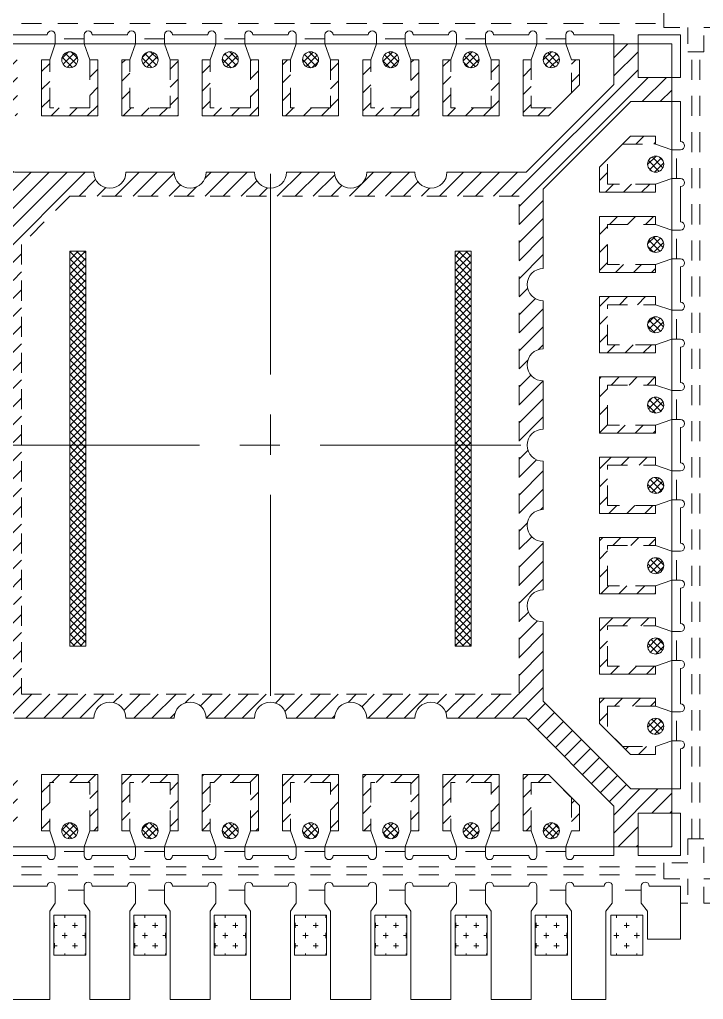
# Model space of a CAD drawing. Header units: millimetres. Extents: x 4859 to 4983, y 1620 to 1771.
# Drawn here: x 4891.48 to 4895.74, y 1688.02 to 1694.12 of the extents above; entities that cross this region are included whole.
import ezdxf

# ---------------------------------------------------------------- set-up
doc = ezdxf.new("R2010")
doc.units = ezdxf.units.MM
doc.linetypes.add('CENTER', pattern=[2, 1.25, -0.25, 0.25, -0.25])
doc.linetypes.add('HIDDEN', pattern=[0.375, 0.25, -0.125])
for name, color, linetype in [('1D', 4, 'Continuous'), ('2D', 4, 'Continuous'), ('EACH', 4, 'Continuous'), ('PKG', 2, 'Continuous'), ('PLATING', 3, 'Continuous'), ('中心线', 1, 'CENTER')]:
    doc.layers.add(name, color=color, linetype=linetype)

msp = doc.modelspace()

# ---------------------------------------------------------------- hatches: boundary and pattern name
at = {"layer": 'EACH', "lineweight": 5}
h = msp.add_hatch(dxfattribs=at)
h.set_pattern_fill('ANSI31', color=256, scale=0.025)
h.set_pattern_definition([(45, (179.42931, -76.6837), (-0.0561266008, 0.0561266008), [])])
h.paths.add_polyline_path([(4894.5957, 1693.0229), (4894.5957, 1689.9229), (4891.4957, 1689.9229), (4891.4957, 1692.7229), (4891.7957, 1693.0229)], flags=16)
h.paths.add_polyline_path([(4891.4707, 1693.8729), (4891.4207, 1693.8729), (4891.4207, 1693.5729), (4891.2639, 1693.5729), (4891.3139, 1693.5229), (4891.4707, 1693.5229)], flags=17)
h.paths.add_polyline_path([(4891.1207, 1693.716), (4891.1707, 1693.666), (4891.1707, 1693.8729), (4891.1207, 1693.8729)], flags=17)
h.paths.add_polyline_path([(4891.6707, 1693.5729), (4891.6707, 1693.8729), (4891.6207, 1693.8729), (4891.6207, 1693.5229), (4891.9707, 1693.5229), (4891.9707, 1693.8729), (4891.9207, 1693.8729), (4891.9207, 1693.5729)], flags=17)
h.paths.add_polyline_path([(4892.1707, 1693.5729), (4892.1707, 1693.8729), (4892.1207, 1693.8729), (4892.1207, 1693.5229), (4892.4707, 1693.5229), (4892.4707, 1693.8729), (4892.4207, 1693.8729), (4892.4207, 1693.5729)], flags=17)
h.paths.add_polyline_path([(4892.9707, 1693.5229), (4892.9707, 1693.8729), (4892.9207, 1693.8729), (4892.9207, 1693.5729), (4892.6707, 1693.5729), (4892.6707, 1693.8729), (4892.6207, 1693.8729), (4892.6207, 1693.5229)], flags=17)
h.paths.add_polyline_path([(4893.1707, 1693.5729), (4893.1707, 1693.8729), (4893.1207, 1693.8729), (4893.1207, 1693.5229), (4893.4707, 1693.5229), (4893.4707, 1693.8729), (4893.4207, 1693.8729), (4893.4207, 1693.5729)], flags=17)
h.paths.add_polyline_path([(4893.9707, 1693.5229), (4893.9707, 1693.8729), (4893.9207, 1693.8729), (4893.9207, 1693.5729), (4893.6707, 1693.5729), (4893.6707, 1693.8729), (4893.6207, 1693.8729), (4893.6207, 1693.5229)], flags=17)
h.paths.add_polyline_path([(4894.4707, 1693.5229), (4894.4707, 1693.8729), (4894.4207, 1693.8729), (4894.4207, 1693.5729), (4894.1707, 1693.5729), (4894.1707, 1693.8729), (4894.1207, 1693.8729), (4894.1207, 1693.5229)], flags=17)
h.paths.add_polyline_path([(4894.7775, 1693.5229), (4894.8275, 1693.5729), (4894.6707, 1693.5729), (4894.6707, 1693.8729), (4894.6207, 1693.8729), (4894.6207, 1693.5229)], flags=17)
h.paths.add_polyline_path([(4894.9707, 1693.8729), (4894.9207, 1693.8729), (4894.9207, 1693.666), (4894.9707, 1693.716)], flags=17)
h.paths.add_polyline_path([(4895.1457, 1693.2547), (4895.0957, 1693.2047), (4895.0957, 1693.0479), (4895.4457, 1693.0479), (4895.4457, 1693.0979), (4895.1457, 1693.0979)], flags=17)
h.paths.add_polyline_path([(4895.2889, 1693.3979), (4895.2389, 1693.3479), (4895.4457, 1693.3479), (4895.4457, 1693.3979)], flags=17)
h.paths.add_polyline_path([(4895.0957, 1692.5479), (4895.4457, 1692.5479), (4895.4457, 1692.5979), (4895.1457, 1692.5979), (4895.1457, 1692.8479), (4895.4457, 1692.8479), (4895.4457, 1692.8979), (4895.0957, 1692.8979)], flags=17)
h.paths.add_polyline_path([(4895.1457, 1692.3479), (4895.4457, 1692.3479), (4895.4457, 1692.3979), (4895.0957, 1692.3979), (4895.0957, 1692.0479), (4895.4457, 1692.0479), (4895.4457, 1692.0979), (4895.1457, 1692.0979)], flags=17)
h.paths.add_polyline_path([(4895.0957, 1691.5479), (4895.4457, 1691.5479), (4895.4457, 1691.5979), (4895.1457, 1691.5979), (4895.1457, 1691.8479), (4895.4457, 1691.8479), (4895.4457, 1691.8979), (4895.0957, 1691.8979)], flags=17)
h.paths.add_polyline_path([(4895.1457, 1691.3479), (4895.4457, 1691.3479), (4895.4457, 1691.3979), (4895.0957, 1691.3979), (4895.0957, 1691.0479), (4895.4457, 1691.0479), (4895.4457, 1691.0979), (4895.1457, 1691.0979)], flags=17)
h.paths.add_polyline_path([(4895.0957, 1690.5479), (4895.4457, 1690.5479), (4895.4457, 1690.5979), (4895.1457, 1690.5979), (4895.1457, 1690.8479), (4895.4457, 1690.8479), (4895.4457, 1690.8979), (4895.0957, 1690.8979)], flags=17)
h.paths.add_polyline_path([(4895.0957, 1690.0479), (4895.4457, 1690.0479), (4895.4457, 1690.0979), (4895.1457, 1690.0979), (4895.1457, 1690.3479), (4895.4457, 1690.3479), (4895.4457, 1690.3979), (4895.0957, 1690.3979)], flags=17)
h.paths.add_polyline_path([(4895.1457, 1689.8479), (4895.4457, 1689.8479), (4895.4457, 1689.8979), (4895.0957, 1689.8979), (4895.0957, 1689.741), (4895.1457, 1689.691)], flags=17)
h.paths.add_polyline_path([(4895.2389, 1689.5979), (4895.2889, 1689.5479), (4895.4457, 1689.5479), (4895.4457, 1689.5979)], flags=17)
h.paths.add_polyline_path([(4894.6207, 1689.4229), (4894.6207, 1689.0729), (4894.6707, 1689.0729), (4894.6707, 1689.3729), (4894.8275, 1689.3729), (4894.7775, 1689.4229)], flags=17)
h.paths.add_polyline_path([(4894.9707, 1689.2297), (4894.9207, 1689.2797), (4894.9207, 1689.0729), (4894.9707, 1689.0729)], flags=17)
h.paths.add_polyline_path([(4894.4207, 1689.3729), (4894.4207, 1689.0729), (4894.4707, 1689.0729), (4894.4707, 1689.4229), (4894.1207, 1689.4229), (4894.1207, 1689.0729), (4894.1707, 1689.0729), (4894.1707, 1689.3729)], flags=17)
h.paths.add_polyline_path([(4893.6207, 1689.4229), (4893.6207, 1689.0729), (4893.6707, 1689.0729), (4893.6707, 1689.3729), (4893.9207, 1689.3729), (4893.9207, 1689.0729), (4893.9707, 1689.0729), (4893.9707, 1689.4229)], flags=17)
h.paths.add_polyline_path([(4893.1207, 1689.4229), (4893.1207, 1689.0729), (4893.1707, 1689.0729), (4893.1707, 1689.3729), (4893.4207, 1689.3729), (4893.4207, 1689.0729), (4893.4707, 1689.0729), (4893.4707, 1689.4229)], flags=17)
h.paths.add_polyline_path([(4892.6207, 1689.4229), (4892.6207, 1689.0729), (4892.6707, 1689.0729), (4892.6707, 1689.3729), (4892.9207, 1689.3729), (4892.9207, 1689.0729), (4892.9707, 1689.0729), (4892.9707, 1689.4229)], flags=17)
h.paths.add_polyline_path([(4892.4207, 1689.3729), (4892.4207, 1689.0729), (4892.4707, 1689.0729), (4892.4707, 1689.4229), (4892.1207, 1689.4229), (4892.1207, 1689.0729), (4892.1707, 1689.0729), (4892.1707, 1689.3729)], flags=17)
h.paths.add_polyline_path([(4891.6207, 1689.4229), (4891.6207, 1689.0729), (4891.6707, 1689.0729), (4891.6707, 1689.3729), (4891.9207, 1689.3729), (4891.9207, 1689.0729), (4891.9707, 1689.0729), (4891.9707, 1689.4229)], flags=17)
h.paths.add_polyline_path([(4891.3139, 1689.4229), (4891.2639, 1689.3729), (4891.4207, 1689.3729), (4891.4207, 1689.0729), (4891.4707, 1689.0729), (4891.4707, 1689.4229)], flags=17)
h.paths.add_polyline_path([(4891.1707, 1689.2797), (4891.1207, 1689.2297), (4891.1207, 1689.0729), (4891.1707, 1689.0729)], flags=17)
h.paths.add_polyline_path([(4890.9457, 1689.8479), (4890.9457, 1689.691), (4890.9957, 1689.741), (4890.9957, 1689.8979), (4890.6457, 1689.8979), (4890.6457, 1689.8479)], flags=17)
h.paths.add_polyline_path([(4890.6457, 1689.5979), (4890.6457, 1689.5479), (4890.8025, 1689.5479), (4890.8525, 1689.5979)], flags=17)
h.paths.add_polyline_path([(4890.9957, 1690.3979), (4890.6457, 1690.3979), (4890.6457, 1690.3479), (4890.9457, 1690.3479), (4890.9457, 1690.0979), (4890.6457, 1690.0979), (4890.6457, 1690.0479), (4890.9957, 1690.0479)], flags=17)
h.paths.add_polyline_path([(4890.9957, 1690.8979), (4890.6457, 1690.8979), (4890.6457, 1690.8479), (4890.9457, 1690.8479), (4890.9457, 1690.5979), (4890.6457, 1690.5979), (4890.6457, 1690.5479), (4890.9957, 1690.5479)], flags=17)
h.paths.add_polyline_path([(4890.9957, 1691.3979), (4890.6457, 1691.3979), (4890.6457, 1691.3479), (4890.9457, 1691.3479), (4890.9457, 1691.0979), (4890.6457, 1691.0979), (4890.6457, 1691.0479), (4890.9957, 1691.0479)], flags=17)
h.paths.add_polyline_path([(4890.9457, 1691.5979), (4890.6457, 1691.5979), (4890.6457, 1691.5479), (4890.9957, 1691.5479), (4890.9957, 1691.8979), (4890.6457, 1691.8979), (4890.6457, 1691.8479), (4890.9457, 1691.8479)], flags=17)
h.paths.add_polyline_path([(4890.9957, 1692.3979), (4890.6457, 1692.3979), (4890.6457, 1692.3479), (4890.9457, 1692.3479), (4890.9457, 1692.0979), (4890.6457, 1692.0979), (4890.6457, 1692.0479), (4890.9957, 1692.0479)], flags=17)
h.paths.add_polyline_path([(4890.9457, 1692.5979), (4890.6457, 1692.5979), (4890.6457, 1692.5479), (4890.9957, 1692.5479), (4890.9957, 1692.8979), (4890.6457, 1692.8979), (4890.6457, 1692.8479), (4890.9457, 1692.8479)], flags=17)
h.paths.add_polyline_path([(4890.9457, 1693.0979), (4890.6457, 1693.0979), (4890.6457, 1693.0479), (4890.9957, 1693.0479), (4890.9957, 1693.2047), (4890.9457, 1693.2547)], flags=17)
h.paths.add_polyline_path([(4890.8525, 1693.3479), (4890.8025, 1693.3979), (4890.6457, 1693.3979), (4890.6457, 1693.3479)], flags=17)
h.paths.add_polyline_path([(4892.0382, 1690.2544), (4892.0382, 1692.6914), (4894.0532, 1692.6914), (4894.0532, 1690.2544)], flags=0)
h.paths.add_polyline_path([(4892.0382, 1692.6914), (4894.0532, 1692.6914), (4894.0532, 1690.2544), (4892.0382, 1690.2544)], flags=0)
edge = h.paths.add_edge_path()
edge.add_line((4890.9057, 1689.2268), (4891.4517, 1689.7729))
edge.add_line((4891.4517, 1689.7729), (4891.9457, 1689.7729))
edge.add_arc((4892.0457, 1689.7729), 0.1, 0, 180, ccw=False)
edge.add_line((4892.1457, 1689.7729), (4892.4457, 1689.7729))
edge.add_arc((4892.5457, 1689.7729), 0.1, 0, 180, ccw=False)
edge.add_line((4892.6457, 1689.7729), (4892.9457, 1689.7729))
edge.add_arc((4893.0457, 1689.7729), 0.1, 0, 180, ccw=False)
edge.add_line((4893.1457, 1689.7729), (4893.4457, 1689.7729))
edge.add_arc((4893.5457, 1689.7729), 0.1, 0, 180, ccw=False)
edge.add_line((4893.6457, 1689.7729), (4893.9457, 1689.7729))
edge.add_arc((4894.0457, 1689.7729), 0.1, 0, 180, ccw=False)
edge.add_line((4894.1457, 1689.7729), (4894.6396, 1689.7729))
edge.add_line((4894.6396, 1689.7729), (4895.1857, 1689.2268))
edge.add_line((4895.1857, 1689.2268), (4895.1857, 1688.9729))
edge.add_line((4895.1857, 1688.9729), (4895.3357, 1688.9729))
edge.add_line((4895.3357, 1688.9729), (4895.3357, 1689.1829))
edge.add_line((4895.3357, 1689.1829), (4895.5457, 1689.1829))
edge.add_line((4895.5457, 1689.1829), (4895.5457, 1689.3329))
edge.add_line((4895.5457, 1689.3329), (4895.2917, 1689.3329))
edge.add_line((4895.2917, 1689.3329), (4894.7457, 1689.8789))
edge.add_line((4894.7457, 1689.8789), (4894.7457, 1690.3729))
edge.add_arc((4894.7457, 1690.4729), 0.1, 90, 270, ccw=False)
edge.add_line((4894.7457, 1690.5729), (4894.7457, 1690.8729))
edge.add_arc((4894.7457, 1690.9729), 0.1, 90, 270, ccw=False)
edge.add_line((4894.7457, 1691.0729), (4894.7457, 1691.3729))
edge.add_arc((4894.7457, 1691.4729), 0.1, 90, 270, ccw=False)
edge.add_line((4894.7457, 1691.5729), (4894.7457, 1691.8729))
edge.add_arc((4894.7457, 1691.9729), 0.1, 90, 270, ccw=False)
edge.add_line((4894.7457, 1692.0729), (4894.7457, 1692.3729))
edge.add_arc((4894.7457, 1692.4729), 0.1, 90, 270, ccw=False)
edge.add_line((4894.7457, 1692.5729), (4894.7457, 1693.0668))
edge.add_line((4894.7457, 1693.0668), (4895.2917, 1693.6129))
edge.add_line((4895.2917, 1693.6129), (4895.5457, 1693.6129))
edge.add_line((4895.5457, 1693.6129), (4895.5457, 1693.7629))
edge.add_line((4895.5457, 1693.7629), (4895.3357, 1693.7629))
edge.add_line((4895.3357, 1693.7629), (4895.3357, 1693.9729))
edge.add_line((4895.3357, 1693.9729), (4895.1857, 1693.9729))
edge.add_line((4895.1857, 1693.9729), (4895.1857, 1693.7189))
edge.add_line((4895.1857, 1693.7189), (4894.6396, 1693.1729))
edge.add_line((4894.6396, 1693.1729), (4894.1457, 1693.1729))
edge.add_arc((4894.0457, 1693.1729), 0.1, -180, 0, ccw=False)
edge.add_line((4893.9457, 1693.1729), (4893.6457, 1693.1729))
edge.add_arc((4893.5457, 1693.1729), 0.1, -180, 0, ccw=False)
edge.add_line((4893.4457, 1693.1729), (4893.1457, 1693.1729))
edge.add_arc((4893.0457, 1693.1729), 0.1, -180, 0, ccw=False)
edge.add_line((4892.9457, 1693.1729), (4892.6457, 1693.1729))
edge.add_arc((4892.5457, 1693.1729), 0.1, -180, 0, ccw=False)
edge.add_line((4892.4457, 1693.1729), (4892.1457, 1693.1729))
edge.add_arc((4892.0457, 1693.1729), 0.1, -180, 0, ccw=False)
edge.add_line((4891.9457, 1693.1729), (4891.4517, 1693.1729))
edge.add_line((4891.4517, 1693.1729), (4890.9057, 1693.7189))
edge.add_line((4890.9057, 1693.7189), (4890.9057, 1693.9729))
edge.add_line((4890.9057, 1693.9729), (4890.7557, 1693.9729))
edge.add_line((4890.7557, 1693.9729), (4890.7557, 1693.7629))
edge.add_line((4890.7557, 1693.7629), (4890.5457, 1693.7629))
edge.add_line((4890.5457, 1693.7629), (4890.5457, 1693.6129))
edge.add_line((4890.5457, 1693.6129), (4890.7996, 1693.6129))
edge.add_line((4890.7996, 1693.6129), (4891.3457, 1693.0668))
edge.add_line((4891.3457, 1693.0668), (4891.3457, 1692.5729))
edge.add_arc((4891.3457, 1692.4729), 0.1, -90, 90, ccw=False)
edge.add_line((4891.3457, 1692.3729), (4891.3457, 1692.0729))
edge.add_arc((4891.3457, 1691.9729), 0.1, -90, 90, ccw=False)
edge.add_line((4891.3457, 1691.8729), (4891.3457, 1691.5729))
edge.add_arc((4891.3457, 1691.4729), 0.1, -90, 90, ccw=False)
edge.add_line((4891.3457, 1691.3729), (4891.3457, 1691.0729))
edge.add_arc((4891.3457, 1690.9729), 0.1, -90, 90, ccw=False)
edge.add_line((4891.3457, 1690.8729), (4891.3457, 1690.5729))
edge.add_arc((4891.3457, 1690.4729), 0.1, -90, 90, ccw=False)
edge.add_line((4891.3457, 1690.3729), (4891.3457, 1689.8789))
edge.add_line((4891.3457, 1689.8789), (4890.7996, 1689.3329))
edge.add_line((4890.7996, 1689.3329), (4890.5457, 1689.3329))
edge.add_line((4890.5457, 1689.3329), (4890.5457, 1689.1829))
edge.add_line((4890.5457, 1689.1829), (4890.7557, 1689.1829))
edge.add_line((4890.7557, 1689.1829), (4890.7557, 1688.9729))
edge.add_line((4890.7557, 1688.9729), (4890.9057, 1688.9729))
edge.add_line((4890.9057, 1688.9729), (4890.9057, 1689.2268))
h = msp.add_hatch(dxfattribs=at)
h.set_pattern_fill('ANSI37', color=6, scale=0.01)
h.set_pattern_definition([(45, (179.429307, -76.683703), (-0.0224506403, 0.0224506403), []), (135, (179.429307, -76.683703), (-0.0224506403, -0.0224506403), [])])
h.paths.add_polyline_path([(4891.3457, 1689.0729, 1), (4891.2457, 1689.0729, 1)])
h.paths.add_polyline_path([(4891.7457, 1689.0729, 1), (4891.8457, 1689.0729, 1)])
h.paths.add_polyline_path([(4892.3457, 1689.0729, 1), (4892.2457, 1689.0729, 1)])
h.paths.add_polyline_path([(4892.7457, 1689.0729, 1), (4892.8457, 1689.0729, 1)])
h.paths.add_polyline_path([(4893.3457, 1689.0729, 1), (4893.2457, 1689.0729, 1)])
h.paths.add_polyline_path([(4893.7457, 1689.0729, 1), (4893.8457, 1689.0729, 1)])
h.paths.add_polyline_path([(4894.2457, 1689.0729, 1), (4894.3457, 1689.0729, 1)])
h.paths.add_polyline_path([(4894.7457, 1689.0729, 1), (4894.8457, 1689.0729, 1)])
h.paths.add_polyline_path([(4895.3957, 1689.7229, 1), (4895.4957, 1689.7229, 1)])
h.paths.add_polyline_path([(4895.3957, 1690.2229, 1), (4895.4957, 1690.2229, 1)])
h.paths.add_polyline_path([(4895.4957, 1690.7229, 1), (4895.3957, 1690.7229, 1)])
h.paths.add_polyline_path([(4895.4957, 1691.2229, 1), (4895.3957, 1691.2229, 1)])
h.paths.add_polyline_path([(4895.3957, 1691.7229, 1), (4895.4957, 1691.7229, 1)])
h.paths.add_polyline_path([(4895.4957, 1692.2229, 1), (4895.3957, 1692.2229, 1)])
h.paths.add_polyline_path([(4895.4957, 1692.7229, 1), (4895.3957, 1692.7229, 1)])
h.paths.add_polyline_path([(4895.3957, 1693.2229, 1), (4895.4957, 1693.2229, 1)])
h.paths.add_polyline_path([(4894.8457, 1693.8729, 1), (4894.7457, 1693.8729, 1)])
h.paths.add_polyline_path([(4894.3457, 1693.8729, 1), (4894.2457, 1693.8729, 1)])
h.paths.add_polyline_path([(4893.7457, 1693.8729, 1), (4893.8457, 1693.8729, 1)])
h.paths.add_polyline_path([(4893.2457, 1693.8729, 1), (4893.3457, 1693.8729, 1)])
h.paths.add_polyline_path([(4892.7457, 1693.8729, 1), (4892.8457, 1693.8729, 1)])
h.paths.add_polyline_path([(4892.2457, 1693.8729, 1), (4892.3457, 1693.8729, 1)])
h.paths.add_polyline_path([(4891.7457, 1693.8729, 1), (4891.8457, 1693.8729, 1)])
h.paths.add_polyline_path([(4891.2457, 1693.8729, 1), (4891.3457, 1693.8729, 1)])
h.paths.add_polyline_path([(4890.6957, 1693.2229, 1), (4890.5957, 1693.2229, 1)])
h.paths.add_polyline_path([(4890.6957, 1692.7229, 1), (4890.5957, 1692.7229, 1)])
h.paths.add_polyline_path([(4890.6957, 1692.2229, 1), (4890.5957, 1692.2229, 1)])
h.paths.add_polyline_path([(4890.6957, 1691.7229, 1), (4890.5957, 1691.7229, 1)])
h.paths.add_polyline_path([(4890.6957, 1691.2229, 1), (4890.5957, 1691.2229, 1)])
h.paths.add_polyline_path([(4890.6957, 1690.7229, 1), (4890.5957, 1690.7229, 1)])
h.paths.add_polyline_path([(4890.6957, 1690.2229, 1), (4890.5957, 1690.2229, 1)])
h.paths.add_polyline_path([(4890.6957, 1689.7229, 1), (4890.5957, 1689.7229, 1)])
h = msp.add_hatch(dxfattribs=at)
h.set_pattern_fill('ANSI37', color=6, scale=0.01)
h.set_pattern_definition([(45, (-153.556344, -77.57952), (-0.0224506403, 0.0224506403), []), (135, (-153.556344, -77.57952), (-0.0224506403, -0.0224506403), [])])
h.paths.add_polyline_path([(4891.7957, 1692.6814), (4891.7957, 1690.2229), (4891.8957, 1690.2229), (4891.8957, 1692.6814)])
h.paths.add_polyline_path([(4894.1957, 1692.6814), (4894.1957, 1690.2229), (4894.2957, 1690.2229), (4894.2957, 1692.6814)])
at = {"layer": 'PLATING', "lineweight": 5}
h = msp.add_hatch(dxfattribs=at)
h.set_pattern_fill('CROSS', color=3, scale=0.01)
h.set_pattern_definition([(0, (347.81542, 12.401424), (0.0635, 0.0635), [0.03175, -0.09525]), (90, (347.831296, 12.38555), (-0.0635, 0.0635), [0.03175, -0.09525])])
h.paths.add_polyline_path([(4891.8957, 1688.5479), (4891.6957, 1688.5479), (4891.6957, 1688.2979), (4891.8957, 1688.2979)])
h = msp.add_hatch(dxfattribs=at)
h.set_pattern_fill('CROSS', color=3, scale=0.01)
h.set_pattern_definition([(0, (348.31542, 12.401424), (0.0635, 0.0635), [0.03175, -0.09525]), (90, (348.331296, 12.38555), (-0.0635, 0.0635), [0.03175, -0.09525])])
h.paths.add_polyline_path([(4892.3957, 1688.5479), (4892.1957, 1688.5479), (4892.1957, 1688.2979), (4892.3957, 1688.2979)])
h = msp.add_hatch(dxfattribs=at)
h.set_pattern_fill('CROSS', color=3, scale=0.01)
h.set_pattern_definition([(0, (348.81542, 12.401424), (0.0635, 0.0635), [0.03175, -0.09525]), (90, (348.831296, 12.38555), (-0.0635, 0.0635), [0.03175, -0.09525])])
h.paths.add_polyline_path([(4892.8957, 1688.5479), (4892.6957, 1688.5479), (4892.6957, 1688.2979), (4892.8957, 1688.2979)])
h = msp.add_hatch(dxfattribs=at)
h.set_pattern_fill('CROSS', color=3, scale=0.01)
h.set_pattern_definition([(0, (349.31542, 12.401424), (0.0635, 0.0635), [0.03175, -0.09525]), (90, (349.331296, 12.38555), (-0.0635, 0.0635), [0.03175, -0.09525])])
h.paths.add_polyline_path([(4893.3957, 1688.5479), (4893.1957, 1688.5479), (4893.1957, 1688.2979), (4893.3957, 1688.2979)])
h = msp.add_hatch(dxfattribs=at)
h.set_pattern_fill('CROSS', color=3, scale=0.01)
h.set_pattern_definition([(0, (349.81542, 12.401424), (0.0635, 0.0635), [0.03175, -0.09525]), (90, (349.831296, 12.38555), (-0.0635, 0.0635), [0.03175, -0.09525])])
h.paths.add_polyline_path([(4893.8957, 1688.5479), (4893.6957, 1688.5479), (4893.6957, 1688.2979), (4893.8957, 1688.2979)])
h = msp.add_hatch(dxfattribs=at)
h.set_pattern_fill('CROSS', color=3, scale=0.01)
h.set_pattern_definition([(0, (350.31542, 12.401424), (0.0635, 0.0635), [0.03175, -0.09525]), (90, (350.331296, 12.38555), (-0.0635, 0.0635), [0.03175, -0.09525])])
h.paths.add_polyline_path([(4894.3957, 1688.5479), (4894.1957, 1688.5479), (4894.1957, 1688.2979), (4894.3957, 1688.2979)])
h = msp.add_hatch(dxfattribs=at)
h.set_pattern_fill('CROSS', color=3, scale=0.01)
h.set_pattern_definition([(0, (350.81542, 12.401424), (0.0635, 0.0635), [0.03175, -0.09525]), (90, (350.831296, 12.38555), (-0.0635, 0.0635), [0.03175, -0.09525])])
h.paths.add_polyline_path([(4894.8957, 1688.5479), (4894.6957, 1688.5479), (4894.6957, 1688.2979), (4894.8957, 1688.2979)])
h = msp.add_hatch(dxfattribs=at)
h.set_pattern_fill('CROSS', color=3, scale=0.01)
h.set_pattern_definition([(0, (347.31542, 12.401424), (0.0635, 0.0635), [0.03175, -0.09525]), (90, (347.331296, 12.38555), (-0.0635, 0.0635), [0.03175, -0.09525])])
h.paths.add_polyline_path([(4895.3657, 1688.5479), (4895.1657, 1688.5479), (4895.1657, 1688.2979), (4895.3657, 1688.2979)])

# ---------------------------------------------------------------- linework, layer by layer
at = {"color": 0, "lineweight": 5}
for p, q in [((4891.6707, 1693.8729), (4891.7057, 1693.9729)), ((4891.9207, 1693.8729), (4891.8857, 1693.9729)), ((4892.1707, 1693.8729), (4892.2057, 1693.9729)), ((4892.4207, 1693.8729), (4892.3857, 1693.9729)), ((4892.6707, 1693.8729), (4892.7057, 1693.9729)), ((4892.9207, 1693.8729), (4892.8857, 1693.9729)), ((4893.1707, 1693.8729), (4893.2057, 1693.9729)), ((4893.4207, 1693.8729), (4893.3857, 1693.9729)), ((4893.6707, 1693.8729), (4893.7057, 1693.9729)), ((4893.9207, 1693.8729), (4893.8857, 1693.9729)), ((4894.1707, 1693.8729), (4894.2057, 1693.9729)), ((4894.4207, 1693.8729), (4894.3857, 1693.9729)), ((4894.6707, 1693.8729), (4894.7057, 1693.9729)), ((4894.9207, 1693.8729), (4894.8857, 1693.9729)), ((4891.6207, 1693.5229), (4891.6207, 1693.8729)), ((4891.9707, 1693.8729), (4891.9707, 1693.5229)), ((4892.1207, 1693.5229), (4892.1207, 1693.8729)), ((4892.4707, 1693.8729), (4892.4707, 1693.5229)), ((4892.6207, 1693.5229), (4892.6207, 1693.8729)), ((4892.9707, 1693.8729), (4892.9707, 1693.5229)), ((4893.1207, 1693.5229), (4893.1207, 1693.8729)), ((4893.4707, 1693.8729), (4893.4707, 1693.5229)), ((4893.6207, 1693.5229), (4893.6207, 1693.8729)), ((4893.9707, 1693.8729), (4893.9707, 1693.5229)), ((4894.1207, 1693.5229), (4894.1207, 1693.8729)), ((4894.4707, 1693.8729), (4894.4707, 1693.5229)), ((4894.6207, 1693.5229), (4894.6207, 1693.8729)), ((4894.9707, 1693.8729), (4894.9707, 1693.716)), ((4891.9707, 1693.5229), (4891.6207, 1693.5229)), ((4892.4707, 1693.5229), (4892.1207, 1693.5229)), ((4892.9707, 1693.5229), (4892.6207, 1693.5229)), ((4893.4707, 1693.5229), (4893.1207, 1693.5229)), ((4893.9707, 1693.5229), (4893.6207, 1693.5229)), ((4894.4707, 1693.5229), (4894.1207, 1693.5229)), ((4894.7775, 1693.5229), (4894.6207, 1693.5229)), ((4895.4457, 1693.3979), (4895.2889, 1693.3979)), ((4895.4457, 1693.3479), (4895.5457, 1693.3129)), ((4895.0957, 1693.2047), (4895.0957, 1693.0479)), ((4895.4457, 1693.0979), (4895.5457, 1693.1329)), ((4895.0957, 1693.0479), (4895.4457, 1693.0479)), ((4895.0957, 1692.8979), (4895.4457, 1692.8979)), ((4895.0957, 1692.5479), (4895.0957, 1692.8979)), ((4895.4457, 1692.8479), (4895.5457, 1692.8129)), ((4895.4457, 1692.5979), (4895.5457, 1692.6329)), ((4895.4457, 1692.5479), (4895.0957, 1692.5479)), ((4895.0957, 1692.3979), (4895.4457, 1692.3979)), ((4895.0957, 1692.0479), (4895.0957, 1692.3979)), ((4895.4457, 1692.3479), (4895.5457, 1692.3129)), ((4895.4457, 1692.0979), (4895.5457, 1692.1329)), ((4895.4457, 1692.0479), (4895.0957, 1692.0479)), ((4895.0957, 1691.8979), (4895.4457, 1691.8979)), ((4895.0957, 1691.5479), (4895.0957, 1691.8979)), ((4895.4457, 1691.8479), (4895.5457, 1691.8129)), ((4895.4457, 1691.5979), (4895.5457, 1691.6329)), ((4895.4457, 1691.5479), (4895.0957, 1691.5479)), ((4895.0957, 1691.3979), (4895.4457, 1691.3979)), ((4895.0957, 1691.0479), (4895.0957, 1691.3979)), ((4895.4457, 1691.3479), (4895.5457, 1691.3129)), ((4895.4457, 1691.0979), (4895.5457, 1691.1329)), ((4895.4457, 1691.0479), (4895.0957, 1691.0479)), ((4895.0957, 1690.8979), (4895.4457, 1690.8979)), ((4895.0957, 1690.5479), (4895.0957, 1690.8979)), ((4895.4457, 1690.8479), (4895.5457, 1690.8129)), ((4895.4457, 1690.5979), (4895.5457, 1690.6329)), ((4895.4457, 1690.5479), (4895.0957, 1690.5479)), ((4895.0957, 1690.3979), (4895.4457, 1690.3979)), ((4895.0957, 1690.0479), (4895.0957, 1690.3979)), ((4895.4457, 1690.3479), (4895.5457, 1690.3129)), ((4895.4457, 1690.0979), (4895.5457, 1690.1329)), ((4895.4457, 1690.0479), (4895.0957, 1690.0479)), ((4895.0957, 1689.8979), (4895.4457, 1689.8979)), ((4895.0957, 1689.741), (4895.0957, 1689.8979)), ((4895.4457, 1689.8479), (4895.5457, 1689.8129)), ((4895.4457, 1689.5979), (4895.5457, 1689.6329)), ((4895.4457, 1689.5479), (4895.2889, 1689.5479)), ((4891.6207, 1689.4229), (4891.6207, 1689.0729)), ((4891.9707, 1689.4229), (4891.6207, 1689.4229)), ((4891.9707, 1689.0729), (4891.9707, 1689.4229)), ((4892.1207, 1689.4229), (4892.1207, 1689.0729)), ((4892.4707, 1689.4229), (4892.1207, 1689.4229)), ((4892.4707, 1689.0729), (4892.4707, 1689.4229)), ((4892.6207, 1689.4229), (4892.6207, 1689.0729)), ((4892.9707, 1689.4229), (4892.6207, 1689.4229)), ((4892.9707, 1689.0729), (4892.9707, 1689.4229)), ((4893.1207, 1689.4229), (4893.1207, 1689.0729)), ((4893.4707, 1689.4229), (4893.1207, 1689.4229)), ((4893.4707, 1689.0729), (4893.4707, 1689.4229)), ((4893.6207, 1689.4229), (4893.6207, 1689.0729)), ((4893.9707, 1689.4229), (4893.6207, 1689.4229)), ((4893.9707, 1689.0729), (4893.9707, 1689.4229)), ((4894.1207, 1689.4229), (4894.1207, 1689.0729)), ((4894.4707, 1689.4229), (4894.1207, 1689.4229)), ((4894.4707, 1689.0729), (4894.4707, 1689.4229)), ((4894.6207, 1689.4229), (4894.6207, 1689.0729)), ((4894.7775, 1689.4229), (4894.6207, 1689.4229)), ((4894.9707, 1689.0729), (4894.9707, 1689.2297)), ((4891.6707, 1689.0729), (4891.7057, 1688.9729)), ((4891.9207, 1689.0729), (4891.8857, 1688.9729)), ((4892.1707, 1689.0729), (4892.2057, 1688.9729)), ((4892.4207, 1689.0729), (4892.3857, 1688.9729)), ((4892.6707, 1689.0729), (4892.7057, 1688.9729)), ((4892.9207, 1689.0729), (4892.8857, 1688.9729)), ((4893.1707, 1689.0729), (4893.2057, 1688.9729)), ((4893.4207, 1689.0729), (4893.3857, 1688.9729)), ((4893.6707, 1689.0729), (4893.7057, 1688.9729)), ((4893.9207, 1689.0729), (4893.8857, 1688.9729)), ((4894.1707, 1689.0729), (4894.2057, 1688.9729)), ((4894.4207, 1689.0729), (4894.3857, 1688.9729)), ((4894.6707, 1689.0729), (4894.7057, 1688.9729)), ((4894.9207, 1689.0729), (4894.8857, 1688.9729))]:
    msp.add_line(p, q, dxfattribs=at)
at = {"lineweight": 5}
for p, q in [((4891.7057, 1693.9729), (4891.7057, 1694.0279)), ((4891.8857, 1693.9729), (4891.8857, 1694.0279)), ((4892.2057, 1693.9729), (4892.2057, 1694.0279)), ((4892.3857, 1693.9729), (4892.3857, 1694.0279)), ((4892.7057, 1693.9729), (4892.7057, 1694.0279)), ((4892.8857, 1693.9729), (4892.8857, 1694.0279)), ((4893.2057, 1693.9729), (4893.2057, 1694.0279)), ((4893.3857, 1693.9729), (4893.3857, 1694.0279)), ((4893.7057, 1693.9729), (4893.7057, 1694.0279)), ((4893.8857, 1693.9729), (4893.8857, 1694.0279)), ((4894.2057, 1693.9729), (4894.2057, 1694.0279)), ((4894.3857, 1693.9729), (4894.3857, 1694.0279)), ((4894.7057, 1693.9729), (4894.7057, 1694.0279)), ((4894.8857, 1693.9729), (4894.8857, 1694.0279)), ((4895.1857, 1693.7189), (4895.1857, 1694.0279)), ((4895.3357, 1693.7629), (4895.3357, 1694.0279)), ((4895.3357, 1693.7629), (4895.6007, 1693.7629)), ((4894.6396, 1693.1729), (4895.1857, 1693.7189)), ((4894.7775, 1693.5229), (4894.9707, 1693.716)), ((4894.7457, 1693.0668), (4895.2917, 1693.6129)), ((4895.2917, 1693.6129), (4895.6007, 1693.6129)), ((4895.0957, 1693.2047), (4895.2889, 1693.3979)), ((4895.5457, 1693.3129), (4895.6007, 1693.3129)), ((4895.5457, 1693.1329), (4895.6007, 1693.1329)), ((4895.5457, 1692.8129), (4895.6007, 1692.8129)), ((4895.5457, 1692.6329), (4895.6007, 1692.6329)), ((4895.5457, 1692.3129), (4895.6007, 1692.3129)), ((4895.5457, 1692.1329), (4895.6007, 1692.1329)), ((4895.5457, 1691.8129), (4895.6007, 1691.8129)), ((4895.5457, 1691.6329), (4895.6007, 1691.6329)), ((4895.5457, 1691.3129), (4895.6007, 1691.3129)), ((4895.5457, 1691.1329), (4895.6007, 1691.1329)), ((4895.5457, 1690.8129), (4895.6007, 1690.8129)), ((4895.5457, 1690.6329), (4895.6007, 1690.6329)), ((4895.5457, 1690.3129), (4895.6007, 1690.3129)), ((4895.5457, 1690.1329), (4895.6007, 1690.1329)), ((4894.7457, 1689.8789), (4895.2917, 1689.3329)), ((4894.6396, 1689.7729), (4895.1857, 1689.2268)), ((4895.5457, 1689.8129), (4895.6007, 1689.8129)), ((4895.0957, 1689.741), (4895.2889, 1689.5479)), ((4895.5457, 1689.6329), (4895.6007, 1689.6329)), ((4894.7775, 1689.4229), (4894.9707, 1689.2297)), ((4895.2917, 1689.3329), (4895.6007, 1689.3329)), ((4895.1857, 1689.2268), (4895.1857, 1688.9179)), ((4895.3357, 1689.1829), (4895.3357, 1688.9179)), ((4895.3357, 1689.1829), (4895.6007, 1689.1829)), ((4891.7057, 1688.9729), (4891.7057, 1688.9179)), ((4891.8857, 1688.9729), (4891.8857, 1688.9179)), ((4892.2057, 1688.9729), (4892.2057, 1688.9179)), ((4892.3857, 1688.9729), (4892.3857, 1688.9179)), ((4892.7057, 1688.9729), (4892.7057, 1688.9179)), ((4892.8857, 1688.9729), (4892.8857, 1688.9179)), ((4893.2057, 1688.9729), (4893.2057, 1688.9179)), ((4893.3857, 1688.9729), (4893.3857, 1688.9179)), ((4893.7057, 1688.9729), (4893.7057, 1688.9179)), ((4893.8857, 1688.9729), (4893.8857, 1688.9179)), ((4894.2057, 1688.9729), (4894.2057, 1688.9179)), ((4894.3857, 1688.9729), (4894.3857, 1688.9179)), ((4894.7057, 1688.9729), (4894.7057, 1688.9179)), ((4894.8857, 1688.9729), (4894.8857, 1688.9179)), ((4891.7057, 1688.7279), (4891.7057, 1688.6229)), ((4891.8857, 1688.7279), (4891.8857, 1688.6229)), ((4892.2057, 1688.7279), (4892.2057, 1688.6229)), ((4892.3857, 1688.7279), (4892.3857, 1688.6229)), ((4892.7057, 1688.7279), (4892.7057, 1688.6229)), ((4892.8857, 1688.7279), (4892.8857, 1688.6229)), ((4893.2057, 1688.7279), (4893.2057, 1688.6229)), ((4893.3857, 1688.7279), (4893.3857, 1688.6229)), ((4893.7057, 1688.7279), (4893.7057, 1688.6229)), ((4893.8857, 1688.7279), (4893.8857, 1688.6229)), ((4894.2057, 1688.7279), (4894.2057, 1688.6229)), ((4894.3857, 1688.7279), (4894.3857, 1688.6229)), ((4894.7057, 1688.7279), (4894.7057, 1688.6229)), ((4894.8857, 1688.7279), (4894.8857, 1688.6229)), ((4895.1757, 1688.7279), (4895.1757, 1688.6229)), ((4895.3557, 1688.7279), (4895.3557, 1688.6229)), ((4891.7057, 1688.6229), (4891.6707, 1688.5729)), ((4891.8857, 1688.6229), (4891.9207, 1688.5729)), ((4892.2057, 1688.6229), (4892.1707, 1688.5729)), ((4892.3857, 1688.6229), (4892.4207, 1688.5729)), ((4892.7057, 1688.6229), (4892.6707, 1688.5729)), ((4892.8857, 1688.6229), (4892.9207, 1688.5729)), ((4893.2057, 1688.6229), (4893.1707, 1688.5729)), ((4893.3857, 1688.6229), (4893.4207, 1688.5729)), ((4893.7057, 1688.6229), (4893.6707, 1688.5729)), ((4893.8857, 1688.6229), (4893.9207, 1688.5729)), ((4894.2057, 1688.6229), (4894.1707, 1688.5729)), ((4894.3857, 1688.6229), (4894.4207, 1688.5729)), ((4894.7057, 1688.6229), (4894.6707, 1688.5729)), ((4894.8857, 1688.6229), (4894.9207, 1688.5729)), ((4895.1757, 1688.6229), (4895.1357, 1688.5729)), ((4895.3557, 1688.6229), (4895.3957, 1688.5729)), ((4891.6707, 1688.5729), (4891.6707, 1688.0229)), ((4891.9207, 1688.5729), (4891.9207, 1688.0229)), ((4892.1707, 1688.5729), (4892.1707, 1688.0229)), ((4892.4207, 1688.5729), (4892.4207, 1688.0229)), ((4892.6707, 1688.5729), (4892.6707, 1688.0229)), ((4892.9207, 1688.5729), (4892.9207, 1688.0229)), ((4893.1707, 1688.5729), (4893.1707, 1688.0229)), ((4893.4207, 1688.5729), (4893.4207, 1688.0229)), ((4893.6707, 1688.5729), (4893.6707, 1688.0229)), ((4893.9207, 1688.5729), (4893.9207, 1688.0229)), ((4894.1707, 1688.5729), (4894.1707, 1688.0229)), ((4894.4207, 1688.5729), (4894.4207, 1688.0229)), ((4894.6707, 1688.5729), (4894.6707, 1688.0229)), ((4894.9207, 1688.5729), (4894.9207, 1688.0229)), ((4895.1357, 1688.5729), (4895.1357, 1688.0229)), ((4895.3957, 1688.5729), (4895.3957, 1688.3979)), ((4895.6007, 1688.3979), (4895.3957, 1688.3979)), ((4891.6707, 1688.0229), (4891.4207, 1688.0229)), ((4892.1707, 1688.0229), (4891.9207, 1688.0229)), ((4892.6707, 1688.0229), (4892.4207, 1688.0229)), ((4893.1707, 1688.0229), (4892.9207, 1688.0229)), ((4893.6707, 1688.0229), (4893.4207, 1688.0229)), ((4894.1707, 1688.0229), (4893.9207, 1688.0229)), ((4894.6707, 1688.0229), (4894.4207, 1688.0229)), ((4895.1357, 1688.0229), (4894.9207, 1688.0229))]:
    msp.add_line(p, q, dxfattribs=at)
at = {"color": 0, "lineweight": 5}
for points in [[(4891.6557, 1694.0279), (4891.4357, 1694.0279)], [(4892.1557, 1694.0279), (4891.9357, 1694.0279)], [(4892.6557, 1694.0279), (4892.4357, 1694.0279)], [(4893.1557, 1694.0279), (4892.9357, 1694.0279)], [(4893.6557, 1694.0279), (4893.4357, 1694.0279)], [(4894.1557, 1694.0279), (4893.9357, 1694.0279)], [(4894.6557, 1694.0279), (4894.4357, 1694.0279)], [(4894.9357, 1694.0279), (4895.1857, 1694.0279)], [(4895.6007, 1693.7629), (4895.6007, 1694.0279), (4895.3357, 1694.0279)], [(4891.6707, 1693.8729), (4891.6207, 1693.8729)], [(4891.9707, 1693.8729), (4891.9207, 1693.8729)], [(4892.1707, 1693.8729), (4892.1207, 1693.8729)], [(4892.4707, 1693.8729), (4892.4207, 1693.8729)], [(4892.6707, 1693.8729), (4892.6207, 1693.8729)], [(4892.9707, 1693.8729), (4892.9207, 1693.8729)], [(4893.1707, 1693.8729), (4893.1207, 1693.8729)], [(4893.4707, 1693.8729), (4893.4207, 1693.8729)], [(4893.6707, 1693.8729), (4893.6207, 1693.8729)], [(4893.9707, 1693.8729), (4893.9207, 1693.8729)], [(4894.1707, 1693.8729), (4894.1207, 1693.8729)], [(4894.4707, 1693.8729), (4894.4207, 1693.8729)], [(4894.6707, 1693.8729), (4894.6207, 1693.8729)], [(4894.9707, 1693.8729), (4894.9207, 1693.8729)], [(4895.6007, 1693.3629), (4895.6007, 1693.6129)], [(4895.4457, 1693.3979), (4895.4457, 1693.3479)], [(4891.9457, 1693.1729), (4891.4517, 1693.1729)], [(4892.4457, 1693.1729), (4892.1457, 1693.1729)], [(4892.9457, 1693.1729), (4892.6457, 1693.1729)], [(4893.4457, 1693.1729), (4893.1457, 1693.1729)], [(4893.9457, 1693.1729), (4893.6457, 1693.1729)], [(4894.6396, 1693.1729), (4894.1457, 1693.1729)], [(4894.7457, 1692.5729), (4894.7457, 1693.0668)], [(4895.4457, 1693.0979), (4895.4457, 1693.0479)], [(4895.6007, 1692.8629), (4895.6007, 1693.0829)], [(4895.4457, 1692.8479), (4895.4457, 1692.8979)], [(4895.4457, 1692.5479), (4895.4457, 1692.5979)], [(4895.6007, 1692.3629), (4895.6007, 1692.5829)], [(4895.4457, 1692.3479), (4895.4457, 1692.3979)], [(4894.7457, 1692.0729), (4894.7457, 1692.3729)], [(4895.4457, 1692.0479), (4895.4457, 1692.0979)], [(4895.6007, 1691.8629), (4895.6007, 1692.0829)], [(4895.4457, 1691.8479), (4895.4457, 1691.8979)], [(4894.7457, 1691.5729), (4894.7457, 1691.8729)], [(4895.4457, 1691.5479), (4895.4457, 1691.5979)], [(4895.6007, 1691.3629), (4895.6007, 1691.5829)], [(4894.7457, 1691.0729), (4894.7457, 1691.3729)], [(4895.4457, 1691.3479), (4895.4457, 1691.3979)], [(4895.4457, 1691.0479), (4895.4457, 1691.0979)], [(4895.6007, 1690.8629), (4895.6007, 1691.0829)], [(4894.7457, 1690.5729), (4894.7457, 1690.8729)], [(4895.4457, 1690.8479), (4895.4457, 1690.8979)], [(4895.4457, 1690.5479), (4895.4457, 1690.5979)], [(4895.6007, 1690.3629), (4895.6007, 1690.5829)], [(4894.7457, 1689.8789), (4894.7457, 1690.3729)], [(4895.4457, 1690.3479), (4895.4457, 1690.3979)], [(4895.4457, 1690.0479), (4895.4457, 1690.0979)], [(4895.6007, 1689.8629), (4895.6007, 1690.0829)], [(4895.4457, 1689.8479), (4895.4457, 1689.8979)], [(4891.9457, 1689.7729), (4891.4517, 1689.7729)], [(4892.4457, 1689.7729), (4892.1457, 1689.7729)], [(4892.9457, 1689.7729), (4892.6457, 1689.7729)], [(4893.4457, 1689.7729), (4893.1457, 1689.7729)], [(4893.9457, 1689.7729), (4893.6457, 1689.7729)], [(4894.6396, 1689.7729), (4894.1457, 1689.7729)], [(4895.4457, 1689.5479), (4895.4457, 1689.5979)], [(4895.6007, 1689.5829), (4895.6007, 1689.3329)], [(4895.6007, 1689.1829), (4895.6007, 1688.9179), (4895.3357, 1688.9179)], [(4891.6707, 1689.0729), (4891.6207, 1689.0729)], [(4891.9707, 1689.0729), (4891.9207, 1689.0729)], [(4892.1707, 1689.0729), (4892.1207, 1689.0729)], [(4892.4707, 1689.0729), (4892.4207, 1689.0729)], [(4892.6707, 1689.0729), (4892.6207, 1689.0729)], [(4892.9707, 1689.0729), (4892.9207, 1689.0729)], [(4893.1707, 1689.0729), (4893.1207, 1689.0729)], [(4893.4707, 1689.0729), (4893.4207, 1689.0729)], [(4893.6707, 1689.0729), (4893.6207, 1689.0729)], [(4893.9707, 1689.0729), (4893.9207, 1689.0729)], [(4894.1707, 1689.0729), (4894.1207, 1689.0729)], [(4894.4707, 1689.0729), (4894.4207, 1689.0729)], [(4894.6707, 1689.0729), (4894.6207, 1689.0729)], [(4894.9707, 1689.0729), (4894.9207, 1689.0729)], [(4891.6557, 1688.9179), (4891.4357, 1688.9179)], [(4892.1557, 1688.9179), (4891.9357, 1688.9179)], [(4892.6557, 1688.9179), (4892.4357, 1688.9179)], [(4893.1557, 1688.9179), (4892.9357, 1688.9179)], [(4893.6557, 1688.9179), (4893.4357, 1688.9179)], [(4894.1557, 1688.9179), (4893.9357, 1688.9179)], [(4894.6557, 1688.9179), (4894.4357, 1688.9179)], [(4894.9357, 1688.9179), (4895.1857, 1688.9179)]]:
    msp.add_lwpolyline(points, dxfattribs=at)
at = {"lineweight": 5}
for points in [[(4891.6557, 1688.7279), (4891.4357, 1688.7279)], [(4892.1557, 1688.7279), (4891.9357, 1688.7279)], [(4892.6557, 1688.7279), (4892.4357, 1688.7279)], [(4893.1557, 1688.7279), (4892.9357, 1688.7279)], [(4893.6557, 1688.7279), (4893.4357, 1688.7279)], [(4894.1557, 1688.7279), (4893.9357, 1688.7279)], [(4894.6557, 1688.7279), (4894.4357, 1688.7279)], [(4895.1257, 1688.7279), (4894.9357, 1688.7279)], [(4895.6007, 1688.3979), (4895.6007, 1688.7279), (4895.4057, 1688.7279)]]:
    msp.add_lwpolyline(points, dxfattribs=at)
for centre in [(4891.7957, 1693.8729), (4892.2957, 1693.8729), (4892.7957, 1693.8729), (4893.2957, 1693.8729), (4893.7957, 1693.8729), (4894.2957, 1693.8729), (4894.7957, 1693.8729), (4895.4457, 1693.2229), (4895.4457, 1692.7229), (4895.4457, 1692.2229), (4895.4457, 1691.7229), (4895.4457, 1691.2229), (4895.4457, 1690.7229), (4895.4457, 1690.2229), (4895.4457, 1689.7229), (4891.7957, 1689.0729), (4892.2957, 1689.0729), (4892.7957, 1689.0729), (4893.2957, 1689.0729), (4893.7957, 1689.0729), (4894.2957, 1689.0729), (4894.7957, 1689.0729)]:
    msp.add_circle(centre, 0.05, dxfattribs=at)
for centre, radius, start, end in [((4891.6807, 1694.0279), 0.025, 0, 180), ((4891.9107, 1694.0279), 0.025, 0, 180), ((4892.1807, 1694.0279), 0.025, 0, 180), ((4892.4107, 1694.0279), 0.025, 0, 180), ((4892.6807, 1694.0279), 0.025, 0, 180), ((4892.9107, 1694.0279), 0.025, 0, 180), ((4893.1807, 1694.0279), 0.025, 0, 180), ((4893.4107, 1694.0279), 0.025, 0, 180), ((4893.6807, 1694.0279), 0.025, 0, 180), ((4893.9107, 1694.0279), 0.025, 0, 180), ((4894.1807, 1694.0279), 0.025, 0, 180), ((4894.4107, 1694.0279), 0.025, 0, 180), ((4894.6807, 1694.0279), 0.025, 0, 180), ((4894.9107, 1694.0279), 0.025, 0, 180), ((4895.6007, 1693.3379), 0.025, 270, 90), ((4892.0457, 1693.1729), 0.1, 180, 0), ((4892.5457, 1693.1729), 0.1, 180, 0), ((4893.0457, 1693.1729), 0.1, 180, 0), ((4893.5457, 1693.1729), 0.1, 180, 0), ((4894.0457, 1693.1729), 0.1, 180, 0), ((4895.6007, 1693.1079), 0.025, 270, 90), ((4895.6007, 1692.8379), 0.025, 270, 90), ((4895.6007, 1692.6079), 0.025, 270, 90), ((4894.7457, 1692.4729), 0.1, 90, 270), ((4895.6007, 1692.3379), 0.025, 270, 90), ((4895.6007, 1692.1079), 0.025, 270, 90), ((4894.7457, 1691.9729), 0.1, 90, 270), ((4895.6007, 1691.8379), 0.025, 270, 90), ((4895.6007, 1691.6079), 0.025, 270, 90), ((4894.7457, 1691.4729), 0.1, 90, 270), ((4895.6007, 1691.3379), 0.025, 270, 90), ((4895.6007, 1691.1079), 0.025, 270, 90), ((4894.7457, 1690.9729), 0.1, 90, 270), ((4895.6007, 1690.8379), 0.025, 270, 90), ((4895.6007, 1690.6079), 0.025, 270, 90), ((4894.7457, 1690.4729), 0.1, 90, 270), ((4895.6007, 1690.3379), 0.025, 270, 90), ((4895.6007, 1690.1079), 0.025, 270, 90), ((4892.0457, 1689.7729), 0.1, 0, 180), ((4892.5457, 1689.7729), 0.1, 0, 180), ((4893.0457, 1689.7729), 0.1, 0, 180), ((4893.5457, 1689.7729), 0.1, 0, 180), ((4894.0457, 1689.7729), 0.1, 0, 180), ((4895.6007, 1689.8379), 0.025, 270, 90), ((4895.6007, 1689.6079), 0.025, 270, 90), ((4891.6807, 1688.9179), 0.025, 180, 0), ((4891.9107, 1688.9179), 0.025, 180, 0), ((4892.1807, 1688.9179), 0.025, 180, 0), ((4892.4107, 1688.9179), 0.025, 180, 0), ((4892.6807, 1688.9179), 0.025, 180, 0), ((4892.9107, 1688.9179), 0.025, 180, 0), ((4893.1807, 1688.9179), 0.025, 180, 0), ((4893.4107, 1688.9179), 0.025, 180, 0), ((4893.6807, 1688.9179), 0.025, 180, 0), ((4893.9107, 1688.9179), 0.025, 180, 0), ((4894.1807, 1688.9179), 0.025, 180, 0), ((4894.4107, 1688.9179), 0.025, 180, 0), ((4894.6807, 1688.9179), 0.025, 180, 0), ((4894.9107, 1688.9179), 0.025, 180, 0), ((4891.6807, 1688.7279), 0.025, 360, 180), ((4891.9107, 1688.7279), 0.025, 360, 180), ((4892.1807, 1688.7279), 0.025, 360, 180), ((4892.4107, 1688.7279), 0.025, 360, 180), ((4892.6807, 1688.7279), 0.025, 360, 180), ((4892.9107, 1688.7279), 0.025, 360, 180), ((4893.1807, 1688.7279), 0.025, 360, 180), ((4893.4107, 1688.7279), 0.025, 360, 180), ((4893.6807, 1688.7279), 0.025, 360, 180), ((4893.9107, 1688.7279), 0.025, 360, 180), ((4894.1807, 1688.7279), 0.025, 360, 180), ((4894.4107, 1688.7279), 0.025, 360, 180), ((4894.6807, 1688.7279), 0.025, 360, 180), ((4894.9107, 1688.7279), 0.025, 360, 180), ((4895.1507, 1688.7279), 0.025, 360, 180), ((4895.3807, 1688.7279), 0.025, 360, 180)]:
    msp.add_arc(centre, radius, start, end, dxfattribs=at)
at = {"layer": '1D', "color": 4, "linetype": 'HIDDEN', "lineweight": 5, "ltscale": 0.5}
for p, q in [((4890.5957, 1694.0979), (4895.4957, 1694.0979)), ((4890.5957, 1694.0979), (4895.4957, 1694.0979)), ((4895.6707, 1689.0229), (4895.6707, 1693.9229)), ((4895.7207, 1689.0229), (4895.7207, 1693.9229)), ((4891.6707, 1693.5729), (4891.6707, 1693.8729)), ((4891.9207, 1693.8729), (4891.9207, 1693.5729)), ((4892.1707, 1693.5729), (4892.1707, 1693.8729)), ((4892.4207, 1693.8729), (4892.4207, 1693.5729)), ((4892.6707, 1693.5729), (4892.6707, 1693.8729)), ((4892.9207, 1693.8729), (4892.9207, 1693.5729)), ((4893.1707, 1693.5729), (4893.1707, 1693.8729)), ((4893.4207, 1693.8729), (4893.4207, 1693.5729)), ((4893.6707, 1693.5729), (4893.6707, 1693.8729)), ((4893.9207, 1693.8729), (4893.9207, 1693.5729)), ((4894.1707, 1693.5729), (4894.1707, 1693.8729)), ((4894.4207, 1693.8729), (4894.4207, 1693.5729)), ((4894.6707, 1693.8729), (4894.6707, 1693.5729)), ((4894.9207, 1693.666), (4894.9207, 1693.8729)), ((4894.8275, 1693.5729), (4894.9207, 1693.666)), ((4891.9207, 1693.5729), (4891.6707, 1693.5729)), ((4892.4207, 1693.5729), (4892.1707, 1693.5729)), ((4892.9207, 1693.5729), (4892.6707, 1693.5729)), ((4893.4207, 1693.5729), (4893.1707, 1693.5729)), ((4893.9207, 1693.5729), (4893.6707, 1693.5729)), ((4894.4207, 1693.5729), (4894.1707, 1693.5729)), ((4894.6707, 1693.5729), (4894.8275, 1693.5729)), ((4895.1457, 1693.2547), (4895.2389, 1693.3479)), ((4895.2389, 1693.3479), (4895.4457, 1693.3479)), ((4895.1457, 1693.0979), (4895.1457, 1693.2547)), ((4895.4457, 1693.0979), (4895.1457, 1693.0979)), ((4891.7957, 1693.0229), (4891.4957, 1692.7229)), ((4894.5957, 1693.0229), (4891.7957, 1693.0229)), ((4894.5957, 1689.9229), (4894.5957, 1693.0229)), ((4895.1457, 1692.8479), (4895.4457, 1692.8479)), ((4895.1457, 1692.5979), (4895.1457, 1692.8479)), ((4891.4957, 1692.7229), (4891.4957, 1689.9229)), ((4895.4457, 1692.5979), (4895.1457, 1692.5979)), ((4895.1457, 1692.3479), (4895.4457, 1692.3479)), ((4895.1457, 1692.0979), (4895.1457, 1692.3479)), ((4895.4457, 1692.0979), (4895.1457, 1692.0979)), ((4895.1457, 1691.8479), (4895.4457, 1691.8479)), ((4895.1457, 1691.5979), (4895.1457, 1691.8479)), ((4895.4457, 1691.5979), (4895.1457, 1691.5979)), ((4895.1457, 1691.3479), (4895.4457, 1691.3479)), ((4895.1457, 1691.0979), (4895.1457, 1691.3479)), ((4895.4457, 1691.0979), (4895.1457, 1691.0979)), ((4895.1457, 1690.8479), (4895.4457, 1690.8479)), ((4895.1457, 1690.5979), (4895.1457, 1690.8479)), ((4895.4457, 1690.5979), (4895.1457, 1690.5979)), ((4895.1457, 1690.3479), (4895.4457, 1690.3479)), ((4895.1457, 1690.0979), (4895.1457, 1690.3479)), ((4895.4457, 1690.0979), (4895.1457, 1690.0979)), ((4891.4957, 1689.9229), (4894.5957, 1689.9229)), ((4895.4457, 1689.8479), (4895.1457, 1689.8479)), ((4895.1457, 1689.8479), (4895.1457, 1689.691)), ((4895.1457, 1689.691), (4895.2389, 1689.5979)), ((4895.2389, 1689.5979), (4895.4457, 1689.5979)), ((4891.6707, 1689.3729), (4891.6707, 1689.0729)), ((4891.9207, 1689.3729), (4891.6707, 1689.3729)), ((4891.9207, 1689.0729), (4891.9207, 1689.3729)), ((4892.1707, 1689.3729), (4892.1707, 1689.0729)), ((4892.4207, 1689.3729), (4892.1707, 1689.3729)), ((4892.4207, 1689.0729), (4892.4207, 1689.3729)), ((4892.6707, 1689.3729), (4892.6707, 1689.0729)), ((4892.9207, 1689.3729), (4892.6707, 1689.3729)), ((4892.9207, 1689.0729), (4892.9207, 1689.3729)), ((4893.1707, 1689.3729), (4893.1707, 1689.0729)), ((4893.4207, 1689.3729), (4893.1707, 1689.3729)), ((4893.4207, 1689.0729), (4893.4207, 1689.3729)), ((4893.6707, 1689.3729), (4893.6707, 1689.0729)), ((4893.9207, 1689.3729), (4893.6707, 1689.3729)), ((4893.9207, 1689.0729), (4893.9207, 1689.3729)), ((4894.1707, 1689.3729), (4894.1707, 1689.0729)), ((4894.4207, 1689.3729), (4894.1707, 1689.3729)), ((4894.4207, 1689.0729), (4894.4207, 1689.3729)), ((4894.6707, 1689.0729), (4894.6707, 1689.3729)), ((4894.6707, 1689.3729), (4894.8275, 1689.3729)), ((4894.8275, 1689.3729), (4894.9207, 1689.2797)), ((4894.9207, 1689.2797), (4894.9207, 1689.0729)), ((4890.5957, 1688.8479), (4895.4957, 1688.8479)), ((4890.5957, 1688.8479), (4895.4957, 1688.8479)), ((4890.5957, 1688.7979), (4895.4957, 1688.7979)), ((4890.5957, 1688.7979), (4895.4957, 1688.7979))]:
    msp.add_line(p, q, dxfattribs=at)
for points in [[(4891.8857, 1694.0029), (4891.7057, 1694.0029)], [(4892.3857, 1694.0029), (4892.2057, 1694.0029)], [(4892.8857, 1694.0029), (4892.7057, 1694.0029)], [(4893.3857, 1694.0029), (4893.2057, 1694.0029)], [(4893.8857, 1694.0029), (4893.7057, 1694.0029)], [(4894.3857, 1694.0029), (4894.2057, 1694.0029)], [(4894.8857, 1694.0029), (4894.7057, 1694.0029)], [(4895.5757, 1693.1329), (4895.5757, 1693.3129)], [(4895.5757, 1692.6329), (4895.5757, 1692.8129)], [(4895.5757, 1692.1329), (4895.5757, 1692.3129)], [(4895.5757, 1691.6329), (4895.5757, 1691.8129)], [(4895.5757, 1691.1329), (4895.5757, 1691.3129)], [(4895.5757, 1690.6329), (4895.5757, 1690.8129)], [(4895.5757, 1690.1329), (4895.5757, 1690.3129)], [(4895.5757, 1689.6329), (4895.5757, 1689.8129)], [(4891.8857, 1688.9429), (4891.7057, 1688.9429)], [(4892.3857, 1688.9429), (4892.2057, 1688.9429)], [(4892.8857, 1688.9429), (4892.7057, 1688.9429)], [(4893.3857, 1688.9429), (4893.2057, 1688.9429)], [(4893.8857, 1688.9429), (4893.7057, 1688.9429)], [(4894.3857, 1688.9429), (4894.2057, 1688.9429)], [(4894.8857, 1688.9429), (4894.7057, 1688.9429)]]:
    msp.add_lwpolyline(points, dxfattribs=at)
at = {"layer": '1D', "color": 4, "linetype": 'HIDDEN', "lineweight": 5, "ltscale": 0.3}
for points in [[(4891.8857, 1688.7029), (4891.7057, 1688.7029)], [(4892.3857, 1688.7029), (4892.2057, 1688.7029)], [(4892.8857, 1688.7029), (4892.7057, 1688.7029)], [(4893.3857, 1688.7029), (4893.2057, 1688.7029)], [(4893.8857, 1688.7029), (4893.7057, 1688.7029)], [(4894.3857, 1688.7029), (4894.2057, 1688.7029)], [(4894.8857, 1688.7029), (4894.7057, 1688.7029)], [(4895.3557, 1688.7029), (4895.1757, 1688.7029)]]:
    msp.add_lwpolyline(points, dxfattribs=at)
at = {"layer": '2D', "color": 4, "linetype": 'HIDDEN', "lineweight": 5, "ltscale": 0.3}
msp.add_lwpolyline([(4895.7457, 1694.1729), (4895.7457, 1694.3229), (4895.6457, 1694.3229), (4895.6457, 1694.1729), (4895.4957, 1694.1729), (4895.4957, 1694.0729), (4895.6457, 1694.0729), (4895.6457, 1693.9229), (4895.7457, 1693.9229), (4895.7457, 1694.0729), (4895.8957, 1694.0729), (4895.8957, 1694.1729)], close=True, dxfattribs=at)
msp.add_lwpolyline([(4895.7907, 1688.6229), (4895.7457, 1688.6229), (4895.7457, 1688.7729), (4895.8957, 1688.7729), (4895.8957, 1688.8729), (4895.7457, 1688.8729), (4895.7457, 1689.0229), (4895.6457, 1689.0229), (4895.6457, 1688.8729), (4895.4957, 1688.8729), (4895.4957, 1688.7729), (4895.6457, 1688.7729), (4895.6457, 1688.6229), (4895.6007, 1688.6229)], dxfattribs=at)
at = {"layer": 'EACH', "color": 6, "lineweight": 5}
for p, q in [((4891.7957, 1692.6814), (4891.7957, 1690.2229)), ((4891.7957, 1692.6814), (4891.8957, 1692.6814)), ((4891.8957, 1692.6814), (4891.8957, 1690.2229)), ((4894.1957, 1692.6814), (4894.1957, 1690.2229)), ((4894.2957, 1692.6814), (4894.1957, 1692.6814)), ((4894.2957, 1692.6814), (4894.2957, 1690.2229)), ((4891.7957, 1690.2229), (4891.8957, 1690.2229)), ((4894.2957, 1690.2229), (4894.1957, 1690.2229))]:
    msp.add_line(p, q, dxfattribs=at)
at = {"layer": 'PKG', "linetype": 'Continuous', "lineweight": 5}
msp.add_lwpolyline([(4890.5457, 1693.9729), (4895.5457, 1693.9729), (4895.5457, 1688.9729), (4890.5457, 1688.9729)], close=True, dxfattribs=at)
at = {"layer": 'PLATING', "lineweight": 5}
for points in [[(4891.6957, 1688.5479), (4891.8957, 1688.5479), (4891.8957, 1688.2979), (4891.6957, 1688.2979)], [(4892.1957, 1688.5479), (4892.3957, 1688.5479), (4892.3957, 1688.2979), (4892.1957, 1688.2979)], [(4892.6957, 1688.5479), (4892.8957, 1688.5479), (4892.8957, 1688.2979), (4892.6957, 1688.2979)], [(4893.1957, 1688.5479), (4893.3957, 1688.5479), (4893.3957, 1688.2979), (4893.1957, 1688.2979)], [(4893.6957, 1688.5479), (4893.8957, 1688.5479), (4893.8957, 1688.2979), (4893.6957, 1688.2979)], [(4894.1957, 1688.5479), (4894.3957, 1688.5479), (4894.3957, 1688.2979), (4894.1957, 1688.2979)], [(4894.6957, 1688.5479), (4894.8957, 1688.5479), (4894.8957, 1688.2979), (4894.6957, 1688.2979)], [(4895.3657, 1688.5479), (4895.1657, 1688.5479), (4895.1657, 1688.2979), (4895.3657, 1688.2979)]]:
    msp.add_lwpolyline(points, close=True, dxfattribs=at)
at = {"layer": '中心线', "linetype": 'CENTER', "lineweight": 5}
for p, q in [((4893.0457, 1693.1636), (4893.0457, 1689.7821)), ((4891.3549, 1691.4729), (4894.7364, 1691.4729))]:
    msp.add_line(p, q, dxfattribs=at)

doc.saveas('drawing.dxf')
